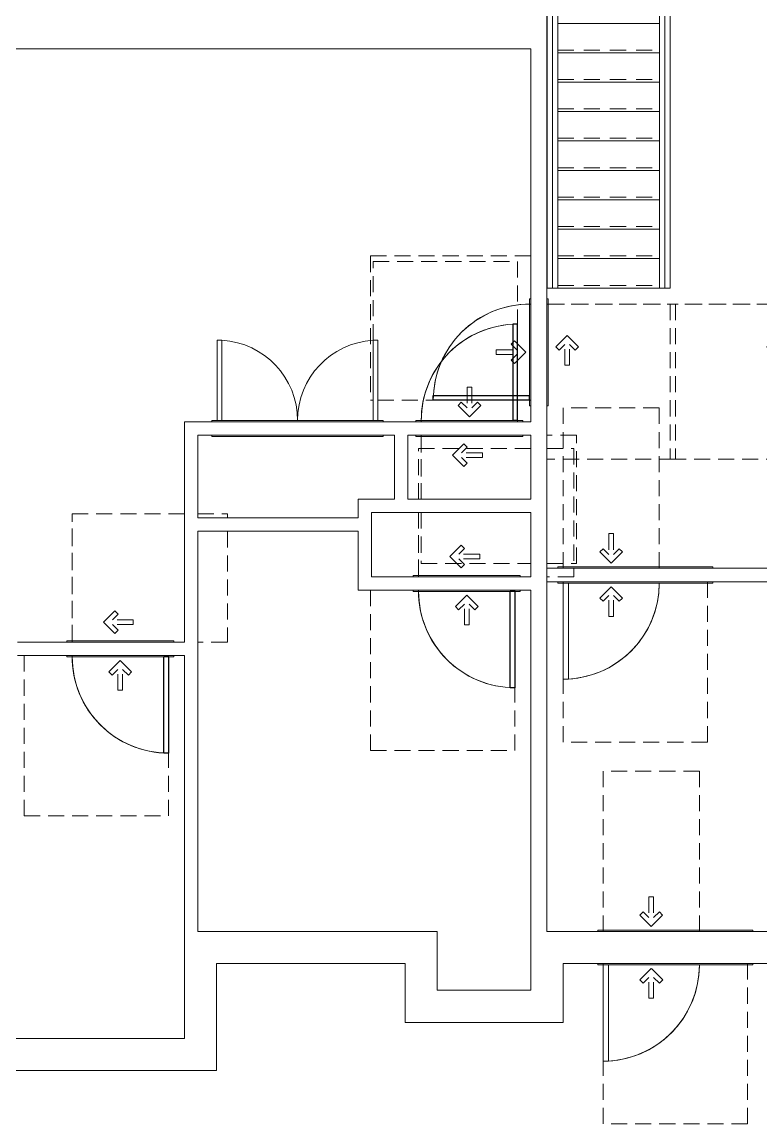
# Model space of a CAD drawing. Header units: inches. Extents: x -1419 to 104, y -84 to 1352.
# Drawn here: x -731 to -454.7, y 282.9 to 695.2 of the extents above; entities that cross this region are included whole.
import ezdxf

# ---------------------------------------------------------------- set-up
doc = ezdxf.new("R2010")
doc.units = ezdxf.units.IN
doc.header["$MEASUREMENT"] = 0
doc.linetypes.add('ADA Clearance', pattern=[9, 6, -3])
doc.linetypes.add('Overhead', pattern=[9.75, 6, -3.75])
for name, color, linetype, lineweight in [('A-DOOR', 31, 'Continuous', 15), ('A-DOOR-FRAM', 31, 'Continuous', 9), ('A-FLOR-HRAL', 11, 'Continuous', 9), ('A-WALL', 113, 'Continuous', 15), ('I-WALL', 2, 'Continuous', 15), ('S-STRS', 31, 'Continuous', 9)]:
    doc.layers.add(name, color=color, linetype=linetype, lineweight=lineweight)

# ---------------------------------------------------------------- blocks, each defined once
blk = doc.blocks.new('Door-Single_CE_ - HM Door-2_ HM Frame-V5-ROOF')
at = {"layer": 'A-DOOR', "linetype": 'ADA Clearance', "lineweight": 9}
for p, q in [((-18, 50.5), (24, 50.5)), ((-18, 3), (-18, 50.5)), ((29, 50.5), (40, 50.5)), ((40, 50.5), (40, 49)), ((40, 44), (40, 2.5)), ((-2.02, 14.28), (-6.26, 10.04)), ((-0.78, 13.04), (-2.91, 10.91)), ((-0.78, 13.04), (-2.02, 14.28)), ((-2.02, 5.79), (-6.26, 10.04)), ((4.84, 10.91), (-2.91, 10.91)), ((4.84, 9.16), (-2.91, 9.16)), ((-0.78, 7.03), (-2.91, 9.16)), ((4.84, 10.91), (4.84, 9.16)), ((-0.78, 7.03), (-2.02, 5.79)), ((40, 2.5), (29, 2.5)), ((-36, -2.5), (-36, -62.5)), ((18, -62.5), (18, -3)), ((-4.26, -8.62), (-0.02, -4.37)), ((-3.02, -9.85), (-0.89, -7.72)), ((-0.89, -15.47), (-0.89, -7.72)), ((4.22, -8.62), (-0.02, -4.37)), ((0.86, -15.47), (0.86, -7.72)), ((2.99, -9.85), (0.86, -7.72)), ((-3.02, -9.85), (-4.26, -8.62)), ((2.99, -9.85), (4.22, -8.62)), ((0.86, -15.47), (-0.89, -15.47)), ((-36, -62.5), (18, -62.5))]:
    blk.add_line(p, q, dxfattribs=at)
at = {"layer": 'A-DOOR'}
for p, q in [((16.25, -39), (16.25, -3)), ((18, -3), (18, -39)), ((18, -39), (16.25, -39))]:
    blk.add_line(p, q, dxfattribs=at)
at = {"layer": 'A-DOOR', "lineweight": 25}
for p, q in [((16.25, -39), (16.25, -3)), ((18, -3), (18, -39)), ((18, -39), (16.25, -39))]:
    blk.add_line(p, q, dxfattribs=at)
at = {"layer": 'A-DOOR', "lineweight": 9}
blk.add_arc((18, -3), 36, 180.0012, 270, dxfattribs=at)
blk.add_arc((18, -3), 36, 180.0012, 270, dxfattribs=at)
blk.add_arc((18, -3), 36, 180.0012, 270, dxfattribs=at)
blk.add_arc((18, -3), 36, 180.0012, 270, dxfattribs=at)
blk = doc.blocks.new('Door-Single_CE_ - HM Door-2_ HM Frame-V6-ROOF')
at = {"layer": 'A-DOOR', "linetype": 'ADA Clearance', "lineweight": 9}
for p, q in [((-18, 50.5), (24, 50.5)), ((-18, 31.5), (-18, 50.5)), ((30, 50.5), (40, 50.5)), ((40, 50.5), (40, 6.15)), ((-18, 3), (-18, 26.5)), ((-2.02, 14.28), (-6.26, 10.04)), ((-0.78, 13.04), (-2.91, 10.91)), ((-0.78, 13.04), (-2.02, 14.28)), ((-2.02, 5.79), (-6.26, 10.04)), ((4.84, 10.91), (-2.91, 10.91)), ((4.84, 9.16), (-2.91, 9.16)), ((-0.78, 7.03), (-2.91, 9.16)), ((4.84, 10.91), (4.84, 9.16)), ((-0.78, 7.03), (-2.02, 5.79)), ((-36, -2.5), (-36, -62.5)), ((18, -62.5), (18, -3)), ((-4.26, -8.62), (-0.02, -4.37)), ((-3.02, -9.85), (-0.89, -7.72)), ((-0.89, -15.47), (-0.89, -7.72)), ((4.22, -8.62), (-0.02, -4.37)), ((0.86, -15.47), (0.86, -7.72)), ((2.99, -9.85), (0.86, -7.72)), ((-3.02, -9.85), (-4.26, -8.62)), ((2.99, -9.85), (4.22, -8.62)), ((0.86, -15.47), (-0.89, -15.47)), ((-36, -62.5), (18, -62.5))]:
    blk.add_line(p, q, dxfattribs=at)
at = {"layer": 'A-DOOR'}
for p, q in [((16.25, -39), (16.25, -3)), ((18, -3), (18, -39)), ((18, -39), (16.25, -39))]:
    blk.add_line(p, q, dxfattribs=at)
at = {"layer": 'A-DOOR', "lineweight": 25}
for p, q in [((16.25, -39), (16.25, -3)), ((18, -3), (18, -39)), ((18, -39), (16.25, -39))]:
    blk.add_line(p, q, dxfattribs=at)
at = {"layer": 'A-DOOR', "lineweight": 9}
blk.add_arc((18, -3), 36, 180.0012, 270, dxfattribs=at)
blk.add_arc((18, -3), 36, 180.0012, 270, dxfattribs=at)
blk.add_arc((18, -3), 36, 180.0012, 270, dxfattribs=at)
blk.add_arc((18, -3), 36, 180.0012, 270, dxfattribs=at)
blk = doc.blocks.new('Door-Single_CE_ - HM Door-2_ HM Frame-V7-ROOF')
at = {"layer": 'A-DOOR', "linetype": 'ADA Clearance', "lineweight": 9}
for p, q in [((-36, 62.5), (18, 62.5)), ((-36, 33), (-36, 62.5)), ((18, 62.5), (18, 3)), ((-0.89, 15.47), (-0.89, 7.72)), ((0.86, 15.47), (-0.89, 15.47)), ((0.86, 15.47), (0.86, 7.72)), ((-3.02, 9.85), (-4.26, 8.62)), ((-4.26, 8.62), (-0.02, 4.37)), ((-3.02, 9.85), (-0.89, 7.72)), ((4.22, 8.62), (-0.02, 4.37)), ((2.99, 9.85), (0.86, 7.72)), ((2.99, 9.85), (4.22, 8.62)), ((-18, -3), (-18, -26.5)), ((40, -2.5), (29, -2.5)), ((40, -50.5), (40, -2.5)), ((-2.02, -5.79), (-6.26, -10.04)), ((-0.78, -7.03), (-2.91, -9.16)), ((-0.78, -7.03), (-2.02, -5.79)), ((-2.02, -14.28), (-6.26, -10.04)), ((4.84, -9.16), (-2.91, -9.16)), ((4.84, -10.91), (-2.91, -10.91)), ((-0.78, -13.04), (-2.91, -10.91)), ((4.84, -10.91), (4.84, -9.16)), ((-0.78, -13.04), (-2.02, -14.28)), ((-18, -31.5), (-18, -50.5)), ((-18, -50.5), (23, -50.5)), ((29, -50.5), (40, -50.5))]:
    blk.add_line(p, q, dxfattribs=at)
at = {"layer": 'A-DOOR'}
for p, q in [((18, 39), (16.25, 39)), ((16.25, 39), (16.25, 3)), ((18, 3), (18, 39))]:
    blk.add_line(p, q, dxfattribs=at)
at = {"layer": 'A-DOOR', "lineweight": 25}
for p, q in [((18, 39), (16.25, 39)), ((16.25, 39), (16.25, 3)), ((18, 3), (18, 39))]:
    blk.add_line(p, q, dxfattribs=at)
at = {"layer": 'A-DOOR', "lineweight": 9}
blk.add_arc((18, 3), 36, 90, 179.9988, dxfattribs=at)
blk.add_arc((18, 3), 36, 90, 179.9988, dxfattribs=at)
blk.add_arc((18, 3), 36, 90, 179.9988, dxfattribs=at)
blk.add_arc((18, 3), 36, 90, 179.9988, dxfattribs=at)
blk = doc.blocks.new('Door-Double_CE_ - WD Door-2_ HM Frame-5153511-ROOF')
at = {"layer": 'A-DOOR', "lineweight": 9}
for centre, start, end in [((-30, 3), 0.0014, 86.6602), ((30, 3), 93.3538, 179.9986)]:
    blk.add_arc(centre, 30, start, end, dxfattribs=at)
blk = doc.blocks.new('Door-Single_CE_ - HM Door-2_ HM Frame-V8-ROOF')
at = {"layer": 'A-DOOR', "linetype": 'ADA Clearance', "lineweight": 9}
for p, q in [((-18, 51), (40, 51)), ((-18, 3.5), (-18, 51)), ((40, 51), (40, 3)), ((-2.02, 14.78), (-6.26, 10.54)), ((-0.78, 13.54), (-2.91, 11.41)), ((-0.78, 13.54), (-2.02, 14.78)), ((-2.02, 6.29), (-6.26, 10.54)), ((4.84, 11.41), (-2.91, 11.41)), ((4.84, 9.66), (-2.91, 9.66)), ((-0.78, 7.53), (-2.91, 9.66)), ((4.84, 11.41), (4.84, 9.66)), ((-0.78, 7.53), (-2.02, 6.29)), ((-36, -3), (-36, -63)), ((18, -60.25), (18, -3.5)), ((-4.26, -9.12), (-0.02, -4.87)), ((-3.02, -10.35), (-0.89, -8.22)), ((-0.89, -15.97), (-0.89, -8.22)), ((4.22, -9.12), (-0.02, -4.87)), ((0.86, -15.97), (0.86, -8.22)), ((2.99, -10.35), (0.86, -8.22)), ((-3.02, -10.35), (-4.26, -9.12)), ((2.99, -10.35), (4.22, -9.12)), ((0.86, -15.97), (-0.89, -15.97)), ((-36, -63), (18, -63)), ((18, -63), (18, -62))]:
    blk.add_line(p, q, dxfattribs=at)
at = {"layer": 'A-DOOR'}
for p, q in [((16.25, -39.5), (16.25, -3.5)), ((18, -3.5), (18, -39.5)), ((18, -39.5), (16.25, -39.5))]:
    blk.add_line(p, q, dxfattribs=at)
at = {"layer": 'A-DOOR', "lineweight": 25}
for p, q in [((16.25, -39.5), (16.25, -3.5)), ((18, -3.5), (18, -39.5)), ((18, -39.5), (16.25, -39.5))]:
    blk.add_line(p, q, dxfattribs=at)
at = {"layer": 'A-DOOR', "lineweight": 9}
blk.add_arc((18, -3.5), 36, 180.0012, 270, dxfattribs=at)
blk.add_arc((18, -3.5), 36, 180.0012, 270, dxfattribs=at)
blk.add_arc((18, -3.5), 36, 180.0012, 270, dxfattribs=at)
blk.add_arc((18, -3.5), 36, 180.0012, 270, dxfattribs=at)
blk = doc.blocks.new('Door-Single_CE_ - HM Door-2_ HM Frame-V22-ROOF')
at = {"layer": 'A-DOOR', "linetype": 'ADA Clearance', "lineweight": 9}
for p, q in [((-36, 63), (18, 63)), ((-36, 3), (-36, 63)), ((18, 63), (18, 62)), ((18, 60.25), (18, 3.5)), ((-0.89, 15.97), (-0.89, 8.22)), ((0.86, 15.97), (-0.89, 15.97)), ((0.86, 15.97), (0.86, 8.22)), ((-3.02, 10.35), (-4.26, 9.12)), ((-4.26, 9.12), (-0.02, 4.87)), ((-3.02, 10.35), (-0.89, 8.22)), ((4.22, 9.12), (-0.02, 4.87)), ((2.99, 10.35), (0.86, 8.22)), ((2.99, 10.35), (4.22, 9.12)), ((-18, -3.5), (-18, -51)), ((40, -51), (40, -3)), ((-2.02, -6.29), (-6.26, -10.54)), ((-0.78, -7.53), (-2.91, -9.66)), ((-0.78, -7.53), (-2.02, -6.29)), ((-2.02, -14.78), (-6.26, -10.54)), ((4.84, -9.66), (-2.91, -9.66)), ((4.84, -11.41), (-2.91, -11.41)), ((-0.78, -13.54), (-2.91, -11.41)), ((4.84, -11.41), (4.84, -9.66)), ((-0.78, -13.54), (-2.02, -14.78)), ((-18, -51), (40, -51))]:
    blk.add_line(p, q, dxfattribs=at)
at = {"layer": 'A-DOOR'}
for p, q in [((18, 39.5), (16.25, 39.5)), ((16.25, 39.5), (16.25, 3.5)), ((18, 3.5), (18, 39.5))]:
    blk.add_line(p, q, dxfattribs=at)
at = {"layer": 'A-DOOR', "lineweight": 25}
for p, q in [((18, 39.5), (16.25, 39.5)), ((16.25, 39.5), (16.25, 3.5)), ((18, 3.5), (18, 39.5))]:
    blk.add_line(p, q, dxfattribs=at)
at = {"layer": 'A-DOOR', "lineweight": 9}
blk.add_arc((18, 3.5), 36, 90, 179.9988, dxfattribs=at)
blk.add_arc((18, 3.5), 36, 90, 179.9988, dxfattribs=at)
blk.add_arc((18, 3.5), 36, 90, 179.9988, dxfattribs=at)
blk.add_arc((18, 3.5), 36, 90, 179.9988, dxfattribs=at)
blk = doc.blocks.new('Door-Single-Sidelite_CE_ - WD Door-2_ HM Frame-Sidelite-V28-ROOF')
at = {"layer": 'A-DOOR', "linetype": 'ADA Clearance', "lineweight": 9}
for p, q in [((-36, 62.5), (18, 62.5)), ((-36, 2.5), (-36, 62.5)), ((18, 62.5), (18, 39)), ((-0.89, 15.47), (-0.89, 7.72)), ((0.86, 15.47), (-0.89, 15.47)), ((0.86, 15.47), (0.86, 7.72)), ((-3.02, 9.85), (-4.26, 8.62)), ((-4.26, 8.62), (-0.02, 4.37)), ((-3.02, 9.85), (-0.89, 7.72)), ((4.22, 8.62), (-0.02, 4.37)), ((2.99, 9.85), (0.86, 7.72)), ((2.99, 9.85), (4.22, 8.62)), ((18, 3), (18, 2.5)), ((-18, -2.5), (-18, -62.5)), ((18, -62.5), (18, -2.5)), ((-4.24, -8.62), (0, -4.37)), ((-3.01, -9.85), (-0.88, -7.72)), ((-0.88, -15.47), (-0.88, -7.72)), ((4.24, -8.62), (0, -4.37)), ((0.87, -15.47), (0.87, -7.72)), ((3.01, -9.85), (0.87, -7.72)), ((-3.01, -9.85), (-4.24, -8.62)), ((3.01, -9.85), (4.24, -8.62)), ((0.87, -15.47), (-0.88, -15.47)), ((-18, -62.5), (18, -62.5))]:
    blk.add_line(p, q, dxfattribs=at)
at = {"layer": 'A-DOOR'}
for p, q in [((18, 39), (16, 39)), ((16, 39), (16, 3)), ((18, 3), (18, 39)), ((16, 3), (18, 3))]:
    blk.add_line(p, q, dxfattribs=at)
at = {"layer": 'A-DOOR', "lineweight": 9}
for start, end in [(90, 179.5), (93.1923, 179.9988)]:
    blk.add_arc((18, 3), 36, start, end, dxfattribs=at)
at = {"layer": 'A-DOOR-FRAM'}
for p, q in [((-38, 3), (16, 3)), ((-38, 2.5), (-38, 3)), ((18, 3), (20, 3)), ((20, 3), (20, 2.5)), ((-38, -3), (-38, -2.5)), ((20, -3), (-38, -3)), ((20, -2.5), (20, -3))]:
    blk.add_line(p, q, dxfattribs=at)
blk = doc.blocks.new('Door-Single-Sidelite_CE_ - WD Door-2_ HM Frame-Sidelite-5153501-ROOF')
at = {"layer": 'A-DOOR', "linetype": 'ADA Clearance', "lineweight": 9}
for p, q in [((-36, 66), (18, 66)), ((-36, 6), (-36, 66)), ((18, 66), (18, 42.5)), ((-0.89, 18.97), (-0.89, 11.22)), ((0.86, 18.97), (-0.89, 18.97)), ((0.86, 18.97), (0.86, 11.22)), ((-3.02, 13.35), (-4.26, 12.12)), ((-3.02, 13.35), (-0.89, 11.22)), ((2.99, 13.35), (0.86, 11.22)), ((2.99, 13.35), (4.22, 12.12)), ((-4.26, 12.12), (-0.02, 7.87)), ((4.22, 12.12), (-0.02, 7.87)), ((18, 6.5), (18, 6)), ((-18, -6), (-18, -66)), ((-4.24, -12.12), (0, -7.87)), ((4.24, -12.12), (0, -7.87)), ((18, -66), (18, -6)), ((-3.01, -13.35), (-4.24, -12.12)), ((-3.01, -13.35), (-0.88, -11.22)), ((-0.88, -18.97), (-0.88, -11.22)), ((0.87, -18.97), (0.87, -11.22)), ((3.01, -13.35), (0.87, -11.22)), ((3.01, -13.35), (4.24, -12.12)), ((0.87, -18.97), (-0.88, -18.97)), ((-18, -66), (18, -66))]:
    blk.add_line(p, q, dxfattribs=at)
at = {"layer": 'A-DOOR'}
for p, q in [((18, 42.5), (16, 42.5)), ((16, 42.5), (16, 6.5)), ((18, 6.5), (18, 42.5)), ((16, 6.5), (18, 6.5))]:
    blk.add_line(p, q, dxfattribs=at)
at = {"layer": 'A-DOOR', "lineweight": 9}
for start, end in [(90, 179.5), (93.1923, 179.9988)]:
    blk.add_arc((18, 6.5), 36, start, end, dxfattribs=at)
at = {"layer": 'A-DOOR-FRAM'}
for p, q in [((-38, 6.5), (16, 6.5)), ((-38, 6), (-38, 6.5)), ((18, 6.5), (20, 6.5)), ((20, 6.5), (20, 6)), ((-38, -6.5), (-38, -6)), ((20, -6.5), (-38, -6.5)), ((20, -6), (20, -6.5))]:
    blk.add_line(p, q, dxfattribs=at)
blk = doc.blocks.new('Door-Single_CE_ - HM Door-2_ HM Frame-V29-ROOF')
at = {"layer": 'A-DOOR', "linetype": 'ADA Clearance', "lineweight": 9}
for p, q in [((-18, 50.5), (24, 50.5)), ((-18, 31.5), (-18, 50.5)), ((30, 50.5), (40, 50.5)), ((40, 50.5), (40, 2.5)), ((-18, 3), (-18, 26.5)), ((-2.02, 14.28), (-6.26, 10.04)), ((-0.78, 13.04), (-2.91, 10.91)), ((-0.78, 13.04), (-2.02, 14.28)), ((-2.02, 5.79), (-6.26, 10.04)), ((4.84, 10.91), (-2.91, 10.91)), ((4.84, 9.16), (-2.91, 9.16)), ((-0.78, 7.03), (-2.91, 9.16)), ((4.84, 10.91), (4.84, 9.16)), ((-0.78, 7.03), (-2.02, 5.79)), ((40, 2.5), (30, 2.5)), ((-36, -2.5), (-36, -62.5)), ((18, -62.5), (18, -3)), ((-4.26, -8.62), (-0.02, -4.37)), ((-3.02, -9.85), (-0.89, -7.72)), ((-0.89, -15.47), (-0.89, -7.72)), ((4.22, -8.62), (-0.02, -4.37)), ((0.86, -15.47), (0.86, -7.72)), ((2.99, -9.85), (0.86, -7.72)), ((-3.02, -9.85), (-4.26, -8.62)), ((2.99, -9.85), (4.22, -8.62)), ((0.86, -15.47), (-0.89, -15.47)), ((-36, -62.5), (18, -62.5))]:
    blk.add_line(p, q, dxfattribs=at)
at = {"layer": 'A-DOOR'}
for p, q in [((16.25, -39), (16.25, -3)), ((18, -3), (18, -39)), ((18, -39), (16.25, -39))]:
    blk.add_line(p, q, dxfattribs=at)
at = {"layer": 'A-DOOR', "lineweight": 25}
for p, q in [((16.25, -39), (16.25, -3)), ((18, -3), (18, -39)), ((18, -39), (16.25, -39))]:
    blk.add_line(p, q, dxfattribs=at)
at = {"layer": 'A-DOOR', "lineweight": 9}
blk.add_arc((18, -3), 36, 180.0012, 270, dxfattribs=at)
blk.add_arc((18, -3), 36, 180.0012, 270, dxfattribs=at)
blk.add_arc((18, -3), 36, 180.0012, 270, dxfattribs=at)
blk.add_arc((18, -3), 36, 180.0012, 270, dxfattribs=at)
blk = doc.blocks.new('Door-Single_CE_ - HM Door-2_ HM Frame-V43-ROOF')
at = {"layer": 'A-DOOR', "linetype": 'ADA Clearance', "lineweight": 9}
for p, q in [((-18, 50.5), (24, 50.5)), ((-18, 2.5), (-18, 50.5)), ((29, 50.5), (40, 50.5)), ((40, 50.5), (40, 49)), ((40, 44), (40, 2.5)), ((-2.02, 14.28), (-6.26, 10.04)), ((-0.78, 13.04), (-2.91, 10.91)), ((-0.78, 13.04), (-2.02, 14.28)), ((-2.02, 5.79), (-6.26, 10.04)), ((4.84, 10.91), (-2.91, 10.91)), ((4.84, 9.16), (-2.91, 9.16)), ((-0.78, 7.03), (-2.91, 9.16)), ((4.84, 10.91), (4.84, 9.16)), ((-0.78, 7.03), (-2.02, 5.79)), ((40, 2.5), (29, 2.5)), ((-36, -2.5), (-36, -62.5)), ((18, -62.5), (18, -2.5)), ((-4.26, -8.62), (-0.02, -4.37)), ((-3.02, -9.85), (-0.89, -7.72)), ((-0.89, -15.47), (-0.89, -7.72)), ((4.22, -8.62), (-0.02, -4.37)), ((0.86, -15.47), (0.86, -7.72)), ((2.99, -9.85), (0.86, -7.72)), ((-3.02, -9.85), (-4.26, -8.62)), ((2.99, -9.85), (4.22, -8.62)), ((0.86, -15.47), (-0.89, -15.47)), ((-36, -62.5), (18, -62.5))]:
    blk.add_line(p, q, dxfattribs=at)
at = {"layer": 'A-DOOR'}
for p, q in [((16.25, -39), (16.25, -3)), ((16.25, -3), (18, -3)), ((18, -3), (18, -39)), ((18, -39), (16.25, -39))]:
    blk.add_line(p, q, dxfattribs=at)
at = {"layer": 'A-DOOR', "lineweight": 25}
for p, q in [((16.25, -39), (16.25, -3)), ((18, -3), (16.25, -3)), ((18, -3), (18, -39)), ((18, -39), (16.25, -39))]:
    blk.add_line(p, q, dxfattribs=at)
at = {"layer": 'A-DOOR', "lineweight": 9}
for start in [179.5, 179.5, 179.5, 180.0012]:
    blk.add_arc((18, -3), 36, start, 270, dxfattribs=at)
at = {"layer": 'A-DOOR-FRAM'}
for p, q in [((-20, 3), (20, 3)), ((-20, 2.5), (-20, 3)), ((20, 3), (20, 2.5)), ((-20, -3), (-20, -2.5)), ((20, -3), (-20, -3)), ((20, -2.5), (20, -3))]:
    blk.add_line(p, q, dxfattribs=at)
blk = doc.blocks.new('Door-Single_CE_ - HM Door-2_ HM Frame-V44-ROOF')
at = {"layer": 'A-DOOR', "linetype": 'ADA Clearance', "lineweight": 9}
for p, q in [((-18, 50.5), (24, 50.5)), ((-18, 31.5), (-18, 50.5)), ((30, 50.5), (40, 50.5)), ((40, 50.5), (40, 2.5)), ((-18, 2.5), (-18, 26.5)), ((-2.02, 14.28), (-6.26, 10.04)), ((-0.78, 13.04), (-2.91, 10.91)), ((-0.78, 13.04), (-2.02, 14.28)), ((-2.02, 5.79), (-6.26, 10.04)), ((4.84, 10.91), (-2.91, 10.91)), ((4.84, 9.16), (-2.91, 9.16)), ((-0.78, 7.03), (-2.91, 9.16)), ((4.84, 10.91), (4.84, 9.16)), ((-0.78, 7.03), (-2.02, 5.79)), ((40, 2.5), (30, 2.5)), ((-36, -2.5), (-36, -62.5)), ((18, -62.5), (18, -2.5)), ((-4.26, -8.62), (-0.02, -4.37)), ((-3.02, -9.85), (-0.89, -7.72)), ((-0.89, -15.47), (-0.89, -7.72)), ((4.22, -8.62), (-0.02, -4.37)), ((0.86, -15.47), (0.86, -7.72)), ((2.99, -9.85), (0.86, -7.72)), ((-3.02, -9.85), (-4.26, -8.62)), ((2.99, -9.85), (4.22, -8.62)), ((0.86, -15.47), (-0.89, -15.47)), ((-36, -62.5), (18, -62.5))]:
    blk.add_line(p, q, dxfattribs=at)
at = {"layer": 'A-DOOR'}
for p, q in [((16.25, -39), (16.25, -3)), ((16.25, -3), (18, -3)), ((18, -3), (18, -39)), ((18, -39), (16.25, -39))]:
    blk.add_line(p, q, dxfattribs=at)
at = {"layer": 'A-DOOR', "lineweight": 25}
for p, q in [((16.25, -39), (16.25, -3)), ((18, -3), (16.25, -3)), ((18, -3), (18, -39)), ((18, -39), (16.25, -39))]:
    blk.add_line(p, q, dxfattribs=at)
at = {"layer": 'A-DOOR', "lineweight": 9}
for start in [179.5, 179.5, 179.5, 180.0012]:
    blk.add_arc((18, -3), 36, start, 270, dxfattribs=at)
at = {"layer": 'A-DOOR-FRAM'}
for p, q in [((-20, 3), (20, 3)), ((-20, 2.5), (-20, 3)), ((20, 3), (20, 2.5)), ((-20, -3), (-20, -2.5)), ((20, -3), (-20, -3)), ((20, -2.5), (20, -3))]:
    blk.add_line(p, q, dxfattribs=at)
blk = doc.blocks.new('Door-Single_CE_ - HM Door-2_ HM Frame-V45-ROOF')
at = {"layer": 'A-DOOR', "linetype": 'ADA Clearance', "lineweight": 9}
for p, q in [((-36, 62.5), (18, 62.5)), ((-36, 33), (-36, 62.5)), ((18, 62.5), (18, 2.5)), ((-0.89, 15.47), (-0.89, 7.72)), ((0.86, 15.47), (-0.89, 15.47)), ((0.86, 15.47), (0.86, 7.72)), ((-3.02, 9.85), (-4.26, 8.62)), ((-4.26, 8.62), (-0.02, 4.37)), ((-3.02, 9.85), (-0.89, 7.72)), ((4.22, 8.62), (-0.02, 4.37)), ((2.99, 9.85), (0.86, 7.72)), ((2.99, 9.85), (4.22, 8.62)), ((-18, -2.5), (-18, -26.5)), ((40, -2.5), (29, -2.5)), ((40, -50.5), (40, -2.5)), ((-2.02, -5.79), (-6.26, -10.04)), ((-0.78, -7.03), (-2.91, -9.16)), ((-0.78, -7.03), (-2.02, -5.79)), ((-2.02, -14.28), (-6.26, -10.04)), ((4.84, -9.16), (-2.91, -9.16)), ((4.84, -10.91), (-2.91, -10.91)), ((-0.78, -13.04), (-2.91, -10.91)), ((4.84, -10.91), (4.84, -9.16)), ((-0.78, -13.04), (-2.02, -14.28)), ((-18, -31.5), (-18, -50.5)), ((-18, -50.5), (23, -50.5)), ((29, -50.5), (40, -50.5))]:
    blk.add_line(p, q, dxfattribs=at)
at = {"layer": 'A-DOOR'}
for p, q in [((18, 39), (16.25, 39)), ((16.25, 39), (16.25, 3)), ((18, 3), (18, 39)), ((16.25, 3), (18, 3))]:
    blk.add_line(p, q, dxfattribs=at)
at = {"layer": 'A-DOOR', "lineweight": 25}
for p, q in [((18, 39), (16.25, 39)), ((16.25, 39), (16.25, 3)), ((18, 3), (18, 39)), ((18, 3), (16.25, 3))]:
    blk.add_line(p, q, dxfattribs=at)
at = {"layer": 'A-DOOR', "lineweight": 9}
for end in [179.9988, 180.5, 180.5, 180.5]:
    blk.add_arc((18, 3), 36, 90, end, dxfattribs=at)
at = {"layer": 'A-DOOR-FRAM'}
for p, q in [((-20, 3), (20, 3)), ((-20, 2.5), (-20, 3)), ((20, 3), (20, 2.5)), ((-20, -3), (-20, -2.5)), ((20, -3), (-20, -3)), ((20, -2.5), (20, -3))]:
    blk.add_line(p, q, dxfattribs=at)
blk = doc.blocks.new('Door-Double_CE_ - WD Door-2_ HM Frame-V46-ROOF')
at = {"layer": 'A-DOOR'}
for p, q in [((-28.25, 33), (-30, 33)), ((-30, 33), (-30, 3)), ((-28.25, 3), (-28.25, 33)), ((30, 33), (28.25, 33)), ((28.25, 33), (28.25, 3)), ((30, 3), (30, 33)), ((-30, 3), (-28.25, 3)), ((28.25, 3), (30, 3))]:
    blk.add_line(p, q, dxfattribs=at)
at = {"layer": 'A-DOOR', "lineweight": 9}
for centre, start, end in [((-30, 3), 0.0014, 86.6602), ((30, 3), 93.3538, 179.9986)]:
    blk.add_arc(centre, 30, start, end, dxfattribs=at)
at = {"layer": 'A-DOOR-FRAM'}
for p, q in [((-32, 3), (-30, 3)), ((-32, 2.5), (-32, 3)), ((-28.25, 3), (28.25, 3)), ((30, 3), (32, 3)), ((32, 3), (32, 2.5)), ((-32, -3), (-32, -2.5)), ((32, -3), (-32, -3)), ((32, -2.5), (32, -3))]:
    blk.add_line(p, q, dxfattribs=at)
blk = doc.blocks.new('Door-Single_CE_ - HM Door-2_ HM Frame-V47-ROOF')
at = {"layer": 'A-DOOR', "linetype": 'ADA Clearance', "lineweight": 9}
for p, q in [((-18, 51), (40, 51)), ((-18, 3), (-18, 51)), ((40, 51), (40, 3)), ((-2.02, 14.78), (-6.26, 10.54)), ((-0.78, 13.54), (-2.91, 11.41)), ((-0.78, 13.54), (-2.02, 14.78)), ((-2.02, 6.29), (-6.26, 10.54)), ((4.84, 11.41), (-2.91, 11.41)), ((4.84, 9.66), (-2.91, 9.66)), ((-0.78, 7.53), (-2.91, 9.66)), ((4.84, 11.41), (4.84, 9.66)), ((-0.78, 7.53), (-2.02, 6.29)), ((-36, -3), (-36, -63)), ((18, -60.25), (18, -3)), ((-4.26, -9.12), (-0.02, -4.87)), ((-3.02, -10.35), (-0.89, -8.22)), ((-0.89, -15.97), (-0.89, -8.22)), ((4.22, -9.12), (-0.02, -4.87)), ((0.86, -15.97), (0.86, -8.22)), ((2.99, -10.35), (0.86, -8.22)), ((-3.02, -10.35), (-4.26, -9.12)), ((2.99, -10.35), (4.22, -9.12)), ((0.86, -15.97), (-0.89, -15.97)), ((-36, -63), (18, -63)), ((18, -63), (18, -62))]:
    blk.add_line(p, q, dxfattribs=at)
at = {"layer": 'A-DOOR'}
for p, q in [((16.25, -39.5), (16.25, -3.5)), ((16.25, -3.5), (18, -3.5)), ((18, -3.5), (18, -39.5)), ((18, -39.5), (16.25, -39.5))]:
    blk.add_line(p, q, dxfattribs=at)
at = {"layer": 'A-DOOR', "lineweight": 25}
for p, q in [((16.25, -39.5), (16.25, -3.5)), ((18, -3.5), (16.25, -3.5)), ((18, -3.5), (18, -39.5)), ((18, -39.5), (16.25, -39.5))]:
    blk.add_line(p, q, dxfattribs=at)
at = {"layer": 'A-DOOR', "lineweight": 9}
for start in [179.5, 179.5, 179.5, 180.0012]:
    blk.add_arc((18, -3.5), 36, start, 270, dxfattribs=at)
at = {"layer": 'A-DOOR-FRAM'}
for p, q in [((-20, 3.5), (20, 3.5)), ((-20, 3), (-20, 3.5)), ((20, 3.5), (20, 3)), ((-20, -3.5), (-20, -3)), ((20, -3.5), (-20, -3.5)), ((20, -3), (20, -3.5))]:
    blk.add_line(p, q, dxfattribs=at)
blk = doc.blocks.new('Door-Single_CE_ - HM Door-2_ HM Frame-V62-ROOF')
at = {"layer": 'A-DOOR', "linetype": 'ADA Clearance', "lineweight": 9}
for p, q in [((-36, 63), (18, 63)), ((-36, 3), (-36, 63)), ((18, 63), (18, 62)), ((18, 60.25), (18, 3)), ((-0.89, 15.97), (-0.89, 8.22)), ((0.86, 15.97), (-0.89, 15.97)), ((0.86, 15.97), (0.86, 8.22)), ((-3.02, 10.35), (-4.26, 9.12)), ((-4.26, 9.12), (-0.02, 4.87)), ((-3.02, 10.35), (-0.89, 8.22)), ((4.22, 9.12), (-0.02, 4.87)), ((2.99, 10.35), (0.86, 8.22)), ((2.99, 10.35), (4.22, 9.12)), ((-18, -3), (-18, -51)), ((40, -51), (40, -3)), ((-2.02, -6.29), (-6.26, -10.54)), ((-0.78, -7.53), (-2.91, -9.66)), ((-0.78, -7.53), (-2.02, -6.29)), ((-2.02, -14.78), (-6.26, -10.54)), ((4.84, -9.66), (-2.91, -9.66)), ((4.84, -11.41), (-2.91, -11.41)), ((-0.78, -13.54), (-2.91, -11.41)), ((4.84, -11.41), (4.84, -9.66)), ((-0.78, -13.54), (-2.02, -14.78)), ((-18, -51), (40, -51))]:
    blk.add_line(p, q, dxfattribs=at)
at = {"layer": 'A-DOOR'}
for p, q in [((18, 39.5), (16.25, 39.5)), ((16.25, 39.5), (16.25, 3.5)), ((18, 3.5), (18, 39.5)), ((16.25, 3.5), (18, 3.5))]:
    blk.add_line(p, q, dxfattribs=at)
at = {"layer": 'A-DOOR', "lineweight": 25}
for p, q in [((18, 39.5), (16.25, 39.5)), ((16.25, 39.5), (16.25, 3.5)), ((18, 3.5), (18, 39.5)), ((18, 3.5), (16.25, 3.5))]:
    blk.add_line(p, q, dxfattribs=at)
at = {"layer": 'A-DOOR', "lineweight": 9}
for end in [179.9988, 180.5, 180.5, 180.5]:
    blk.add_arc((18, 3.5), 36, 90, end, dxfattribs=at)
at = {"layer": 'A-DOOR-FRAM'}
for p, q in [((-20, 3.5), (20, 3.5)), ((-20, 3), (-20, 3.5)), ((20, 3.5), (20, 3)), ((-20, -3.5), (-20, -3)), ((20, -3.5), (-20, -3.5)), ((20, -3), (20, -3.5))]:
    blk.add_line(p, q, dxfattribs=at)
blk = doc.blocks.new('Railing - Railing-5153174-ROOF')
at = {"layer": 'A-FLOR-HRAL'}
for p, q in [((-492.66, 771.65), (-490.66, 771.65)), ((-492.66, 595.65), (-492.66, 771.65)), ((-490.66, 595.65), (-490.66, 771.65)), ((-490.66, 595.65), (-492.66, 595.65))]:
    blk.add_line(p, q, dxfattribs=at)
blk = doc.blocks.new('Railing - Railing-5153178-ROOF')
at = {"layer": 'A-FLOR-HRAL'}
for p, q in [((-532.66, 771.65), (-530.66, 771.65)), ((-532.66, 595.65), (-532.66, 771.65)), ((-530.66, 595.65), (-530.66, 771.65)), ((-530.66, 595.65), (-532.66, 595.65))]:
    blk.add_line(p, q, dxfattribs=at)

msp = doc.modelspace()

# ---------------------------------------------------------------- linework, layer by layer
at = {"layer": 'A-WALL'}
for p, q in [((-534.71, 859.4), (-534.71, 354.9)), ((-540.71, 685.15), (-943.71, 685.15)), ((-540.71, 545.63), (-540.71, 685.15)), ((-540.71, 516.63), (-540.71, 540.63)), ((-540.71, 487.63), (-540.71, 511.63)), ((-540.71, 332.9), (-540.71, 482.63)), ((-670.21, 314.9), (-670.21, 354.9)), ((-665.21, 354.9), (-575.71, 354.9)), ((-575.71, 354.9), (-575.71, 332.9)), ((-534.71, 354.9), (-440.71, 354.9)), ((-587.71, 342.9), (-658.21, 342.9)), ((-658.21, 342.9), (-658.21, 302.9)), ((-587.71, 320.9), (-587.71, 342.9)), ((-447.71, 342.9), (-528.71, 342.9)), ((-528.71, 342.9), (-528.71, 320.9)), ((-575.71, 332.9), (-540.71, 332.9)), ((-528.71, 320.9), (-587.71, 320.9)), ((-791.71, 314.9), (-670.21, 314.9)), ((-658.21, 302.9), (-955.71, 302.9))]:
    msp.add_line(p, q, dxfattribs=at)
at = {"layer": 'I-WALL'}
for p, q in [((-670.21, 463.13), (-670.21, 545.63)), ((-670.21, 545.63), (-540.71, 545.63)), ((-665.21, 540.63), (-665.21, 509.63)), ((-591.71, 540.63), (-665.21, 540.63)), ((-591.71, 516.63), (-591.71, 540.63)), ((-540.71, 540.63), (-586.71, 540.63)), ((-586.71, 540.63), (-586.71, 516.63)), ((-605.34, 516.63), (-591.71, 516.63)), ((-605.34, 509.63), (-605.34, 516.63)), ((-586.71, 516.63), (-540.71, 516.63)), ((-540.71, 511.63), (-600.34, 511.63)), ((-600.34, 511.63), (-600.34, 487.63)), ((-665.21, 509.63), (-605.34, 509.63)), ((-665.21, 504.63), (-665.21, 354.9)), ((-605.34, 504.63), (-665.21, 504.63)), ((-605.34, 482.63), (-605.34, 504.63)), ((-534.71, 490.78), (-440.71, 490.78)), ((-600.34, 487.63), (-540.71, 487.63)), ((-540.71, 482.63), (-605.34, 482.63)), ((-440.71, 485.78), (-534.71, 485.78)), ((-732.71, 463.13), (-670.21, 463.13)), ((-670.21, 458.13), (-732.71, 458.13)), ((-670.21, 354.9), (-670.21, 458.13))]:
    msp.add_line(p, q, dxfattribs=at)
at = {"layer": 'S-STRS'}
for p, q in [((-534.66, 595.65), (-534.66, 771.65)), ((-488.66, 595.65), (-488.66, 771.65)), ((-530.66, 694.65), (-492.66, 694.65)), ((-530.66, 683.65), (-492.66, 683.65)), ((-530.66, 672.65), (-492.66, 672.65)), ((-530.66, 661.65), (-492.66, 661.65)), ((-530.66, 650.65), (-492.66, 650.65)), ((-530.66, 639.65), (-492.66, 639.65)), ((-530.66, 628.65), (-492.66, 628.65)), ((-530.66, 617.65), (-492.66, 617.65)), ((-530.66, 606.65), (-492.66, 606.65)), ((-534.66, 595.65), (-532.66, 595.65)), ((-530.66, 595.65), (-492.66, 595.65)), ((-490.66, 595.65), (-488.66, 595.65))]:
    msp.add_line(p, q, dxfattribs=at)
at = {"layer": 'S-STRS', "linetype": 'Overhead'}
for p, q in [((-530.66, 684.65), (-492.66, 684.65)), ((-530.66, 673.65), (-492.66, 673.65)), ((-530.66, 662.65), (-492.66, 662.65)), ((-530.66, 651.65), (-492.66, 651.65)), ((-530.66, 640.65), (-492.66, 640.65)), ((-530.66, 629.65), (-492.66, 629.65)), ((-530.66, 618.65), (-492.66, 618.65)), ((-530.66, 607.65), (-492.66, 607.65)), ((-530.66, 596.65), (-492.66, 596.65))]:
    msp.add_line(p, q, dxfattribs=at)

# ---------------------------------------------------------------- block references
at = {"layer": 'A-DOOR', "lineweight": 9}
for name, p, rotation in [('Door-Single_CE_ - HM Door-2_ HM Frame-V8-ROOF', (-537.71, 571.63), 270), ('Door-Single_CE_ - HM Door-2_ HM Frame-V8-ROOF', (-537.71, 571.63), 270), ('Door-Single_CE_ - HM Door-2_ HM Frame-V47-ROOF', (-537.71, 571.63), 270), ('Door-Single_CE_ - HM Door-2_ HM Frame-V22-ROOF', (-437.71, 571.63), 269.9999999999998), ('Door-Single_CE_ - HM Door-2_ HM Frame-V22-ROOF', (-437.71, 571.63), 269.9999999999998), ('Door-Single_CE_ - HM Door-2_ HM Frame-V62-ROOF', (-437.71, 571.63), 269.9999999999998), ('Door-Single-Sidelite_CE_ - WD Door-2_ HM Frame-Sidelite-V28-ROOF', (-510.71, 488.28), 180), ('Door-Single-Sidelite_CE_ - WD Door-2_ HM Frame-Sidelite-5153501-ROOF', (-495.71, 348.9), 180)]:
    msp.add_blockref(name, p, dxfattribs=dict(at, rotation=rotation))
for name, p in [('Door-Single_CE_ - HM Door-2_ HM Frame-V7-ROOF', (-563.71, 543.13)), ('Door-Single_CE_ - HM Door-2_ HM Frame-V7-ROOF', (-563.71, 543.13)), ('Door-Single_CE_ - HM Door-2_ HM Frame-V45-ROOF', (-563.71, 543.13)), ('Door-Single_CE_ - HM Door-2_ HM Frame-V6-ROOF', (-564.71, 485.13)), ('Door-Single_CE_ - HM Door-2_ HM Frame-V29-ROOF', (-564.71, 485.13)), ('Door-Single_CE_ - HM Door-2_ HM Frame-V44-ROOF', (-564.71, 485.13)), ('Door-Single_CE_ - HM Door-2_ HM Frame-V5-ROOF', (-694.21, 460.63)), ('Door-Single_CE_ - HM Door-2_ HM Frame-V5-ROOF', (-694.21, 460.63)), ('Door-Single_CE_ - HM Door-2_ HM Frame-V43-ROOF', (-694.21, 460.63))]:
    msp.add_blockref(name, p, dxfattribs=at)
at = {"layer": 'A-DOOR'}
for name in ['Door-Double_CE_ - WD Door-2_ HM Frame-V46-ROOF', 'Door-Double_CE_ - WD Door-2_ HM Frame-5153511-ROOF', 'Door-Double_CE_ - WD Door-2_ HM Frame-5153511-ROOF']:
    msp.add_blockref(name, (-627.96, 543.13), dxfattribs=at)
at = {"layer": 'A-FLOR-HRAL'}
for name in ['Railing - Railing-5153178-ROOF', 'Railing - Railing-5153174-ROOF']:
    msp.add_blockref(name, (0, 0), dxfattribs=at)

doc.saveas('drawing.dxf')
